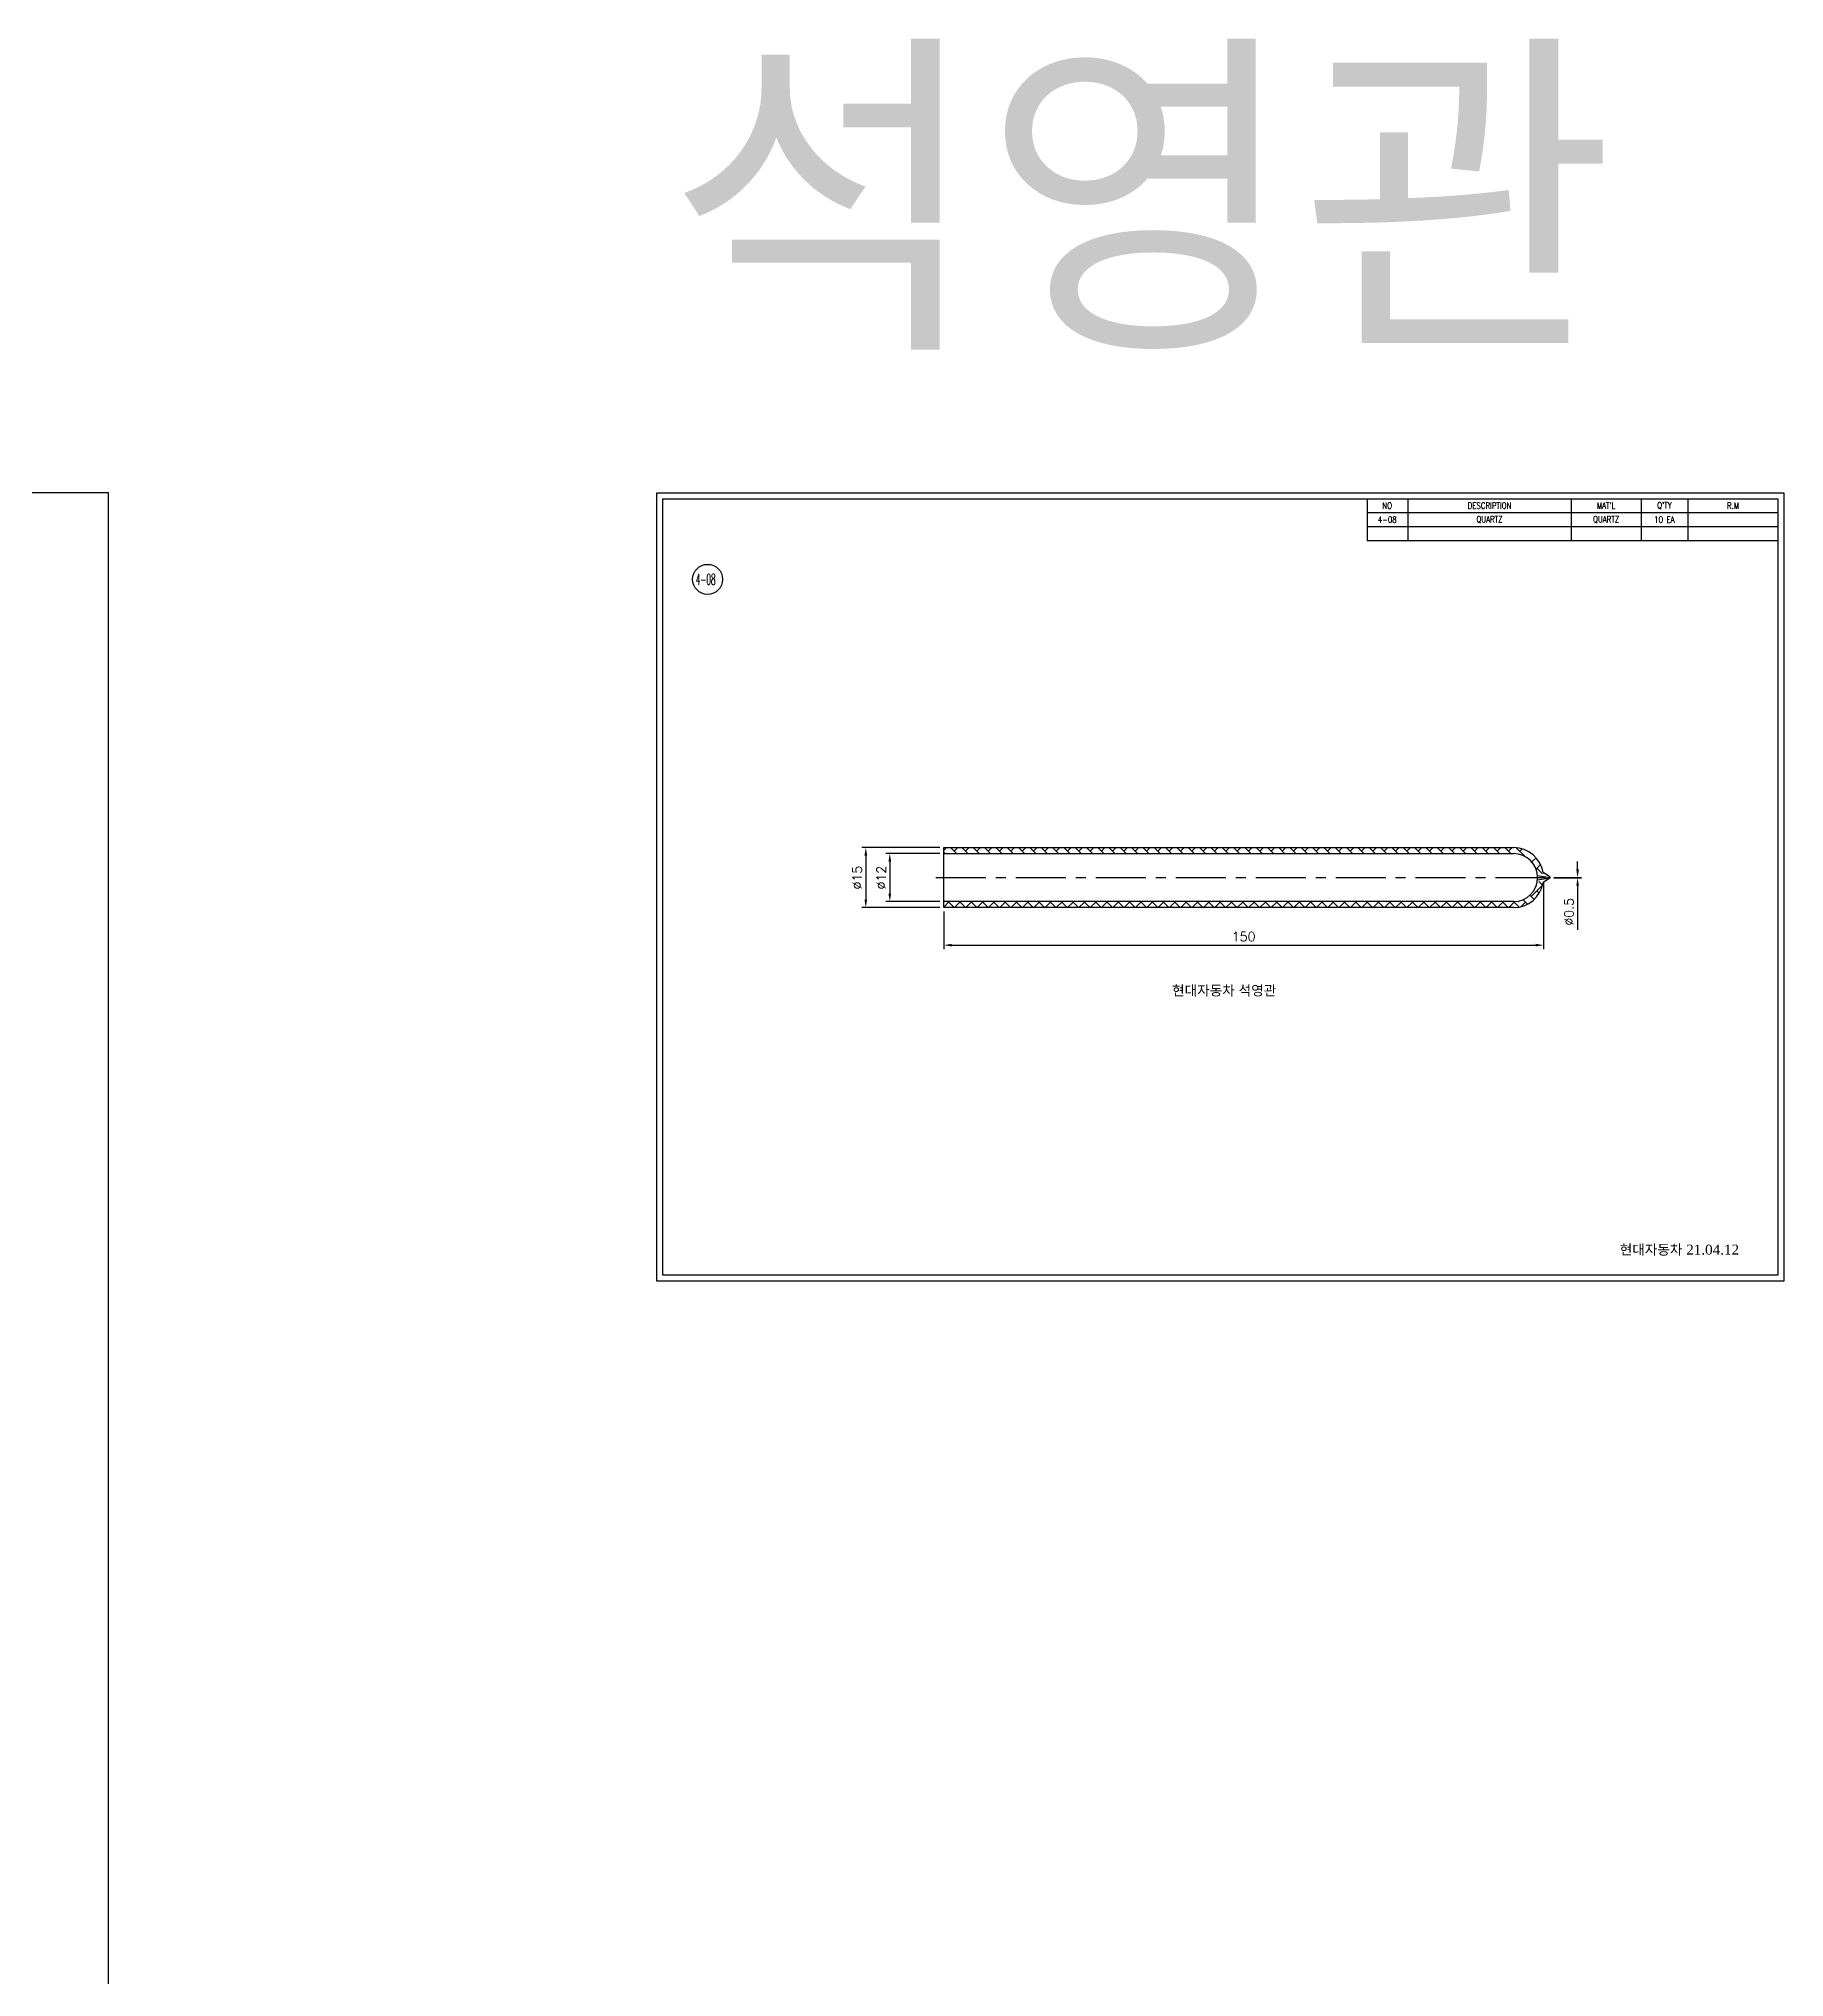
# Model space of a CAD drawing. Extents: x 109308 to 114204, y 60901 to 64142.
# Drawn here: x 113767.8 to 114204.3, y 63657.4 to 64142.2 of the extents above; entities that cross this region are included whole.
import ezdxf
from ezdxf.enums import TextEntityAlignment as Align

# ---------------------------------------------------------------- set-up
doc = ezdxf.new("R2010")
doc.units = 0
doc.header["$LTSCALE"] = 10
doc.header["$MEASUREMENT"] = 0
doc.linetypes.add('CENTER', pattern=[2, 1.25, -0.25, 0.25, -0.25])
doc.layers.get('0').update_dxf_attribs({"linetype": 'CONTINUOUS'})
doc.layers.get('DEFPOINTS').update_dxf_attribs({"linetype": 'CONTINUOUS'})
doc.layers.add('8', color=11, linetype='CONTINUOUS')
doc.layers.add('CENTERLINE', color=1, linetype='CENTER')
doc.styles.add('RO', font='romans.shx')
doc.styles.get("Standard").update_dxf_attribs({"font": 'romanc.shx', "bigfont": 'whgtxt.shx'})
doc.dimstyles.new('삼한진공', dxfattribs={"dimscale": 0, "dimtxt": 2.5, "dimasz": 2.5, "dimexe": 1, "dimexo": 1, "dimgap": 1, "dimtad": 1, "dimtoh": 1, "dimdec": 4, "dimtxsty": 'RO', "dimcen": 0, "dimclrd": 2, "dimclre": 2, "dimclrt": 3, "dimazin": 3, "dimtp": 0.3, "dimtfac": 0.5, "dimtdec": 4, "dimtofl": 0, "dimtmove": 0, "dimatfit": 3, "dimtolj": 2})

# ---------------------------------------------------------------- blocks, each defined once
blk = doc.blocks.new('*D22')
at = {"color": 2}
for p, q in [((113993.11, 63939.88), (113973.62, 63939.88)), ((113974.62, 63937.88), (113974.62, 63926.88)), ((113993.11, 63924.88), (113973.62, 63924.88))]:
    blk.add_line(p, q, dxfattribs=at)
for points in [[(113974.28, 63937.88), (113974.95, 63937.88), (113974.62, 63939.88)], [(113974.28, 63926.88), (113974.95, 63926.88), (113974.62, 63924.88)]]:
    blk.add_solid(points, dxfattribs=at)
at = {"layer": 'DEFPOINTS', "color": 0}
for p in [(113994.11, 63939.88), (113974.62, 63924.88), (113994.11, 63924.88)]:
    blk.add_point(p, dxfattribs=at)
at = {"color": 3, "insert": (113972.47, 63932.38), "char_height": 2.3, "attachment_point": 5, "rotation": 90}
blk.add_mtext('\\A2;%%c15', dxfattribs=at)
blk = doc.blocks.new('*D23')
at = {"color": 2}
for p, q in [((113993.11, 63938.38), (113979.62, 63938.38)), ((113980.62, 63936.38), (113980.62, 63928.38)), ((113993.11, 63926.38), (113979.62, 63926.38))]:
    blk.add_line(p, q, dxfattribs=at)
for points in [[(113980.28, 63936.38), (113980.95, 63936.38), (113980.62, 63938.38)], [(113980.28, 63928.38), (113980.95, 63928.38), (113980.62, 63926.38)]]:
    blk.add_solid(points, dxfattribs=at)
at = {"layer": 'DEFPOINTS', "color": 0}
for p in [(113994.11, 63938.38), (113980.62, 63926.38), (113994.11, 63926.38)]:
    blk.add_point(p, dxfattribs=at)
at = {"color": 3, "insert": (113978.47, 63932.38), "char_height": 2.3, "attachment_point": 5, "rotation": 90}
blk.add_mtext('\\A2;%%c12', dxfattribs=at)
blk = doc.blocks.new('*D24')
at = {"color": 2}
for p, q in [((114144.11, 63931.38), (114144.11, 63914.48)), ((113994.11, 63923.88), (113994.11, 63914.48)), ((113996.11, 63915.48), (114142.11, 63915.48))]:
    blk.add_line(p, q, dxfattribs=at)
for points in [[(113996.11, 63915.82), (113996.11, 63915.15), (113994.11, 63915.48)], [(114142.11, 63915.82), (114142.11, 63915.15), (114144.11, 63915.48)]]:
    blk.add_solid(points, dxfattribs=at)
at = {"layer": 'DEFPOINTS', "color": 0}
for p in [(114144.11, 63932.38), (113994.11, 63924.88), (114144.11, 63915.48)]:
    blk.add_point(p, dxfattribs=at)
at = {"color": 3, "insert": (114069.11, 63917.63), "char_height": 2.3, "attachment_point": 5}
blk.add_mtext('\\A2;150', dxfattribs=at)
blk = doc.blocks.new('*D25')
at = {"color": 2}
for p, q in [((114152.6, 63934.43), (114152.6, 63936.43)), ((114146.69, 63932.43), (114153.6, 63932.43)), ((114146.69, 63932.33), (114153.6, 63932.33)), ((114152.6, 63932.43), (114152.6, 63932.33)), ((114152.6, 63930.33), (114152.6, 63919.32))]:
    blk.add_line(p, q, dxfattribs=at)
for points in [[(114152.27, 63934.43), (114152.94, 63934.43), (114152.6, 63932.43)], [(114152.27, 63930.33), (114152.94, 63930.33), (114152.6, 63932.33)]]:
    blk.add_solid(points, dxfattribs=at)
at = {"layer": 'DEFPOINTS', "color": 0}
for p in [(114145.69, 63932.43), (114145.69, 63932.33), (114152.6, 63932.33)]:
    blk.add_point(p, dxfattribs=at)
at = {"color": 3, "insert": (114150.45, 63923.82), "char_height": 2.3, "attachment_point": 5, "rotation": 90}
blk.add_mtext('\\A2;%%C0.5', dxfattribs=at)

msp = doc.modelspace()

# ---------------------------------------------------------------- hatches: boundary and pattern name
at = {"layer": '8'}
h = msp.add_hatch(dxfattribs=at)
h.set_pattern_fill('AR-HBONE', color=256, scale=0.5, angle=90, style=0)
h.set_pattern_definition([(135, (125805.4266, 29055.9693), (-2.82842712, 4e-16), [6, -2]), (225, (125804.0124, 29057.3835), (-2.82842712, 4e-16), [6, -2])])
h.paths.add_polyline_path([(113994.111, 63939.877), (113994.111, 63938.377), (114136.611, 63938.377, -0.3659774), (114142.527, 63933.377), (114144.044, 63933.377, 0.3755653), (114136.611, 63939.877)])
h.paths.add_polyline_path([(113994.111, 63926.377), (113994.111, 63924.877), (114136.611, 63924.877, 0.3755653), (114144.044, 63931.377), (114142.527, 63931.377, -0.3659774), (114136.611, 63926.377)])

# ---------------------------------------------------------------- linework, layer by layer
at = {"color": 21}
for p, q in [((114099.971, 64027.043), (114099.971, 64016.668)), ((114110.171, 64027.043), (114110.171, 64016.668)), ((114150.992, 64027.043), (114150.992, 64016.668)), ((114168.486, 64027.043), (114168.486, 64016.668)), ((114180.149, 64027.043), (114180.149, 64016.668)), ((114099.971, 64023.665), (114202.771, 64023.665)), ((114099.971, 64020.166), (114202.771, 64020.166)), ((114099.971, 64016.668), (114202.771, 64016.668))]:
    msp.add_line(p, q, dxfattribs=at)
for p, q in [((114142.585, 63932.931), (114145.689, 63932.427)), ((114145.689, 63932.527), (114144.007, 63933.623)), ((114142.585, 63931.824), (114145.689, 63932.327)), ((114145.689, 63932.227), (114144.007, 63931.131)), ((114145.689, 63932.527), (114145.689, 63932.227))]:
    msp.add_line(p, q)
for points in [[(113785.27, 60901.072), (113785.27, 64028.644), (109308.238, 64028.644), (109308.238, 60901.072)], [(114204.271, 63831.543), (114204.271, 64028.543), (113922.271, 64028.543), (113922.271, 63831.543)], [(114202.771, 63833.043), (114202.771, 64027.043), (113923.771, 64027.043), (113923.771, 63833.043)]]:
    msp.add_lwpolyline(points, close=True, dxfattribs=at)
for points in [[(114136.611, 63924.877), (113994.111, 63924.877), (113994.111, 63939.877), (114136.611, 63939.877)], [(113994.111, 63938.377), (114136.611, 63938.377)], [(114136.611, 63926.377), (113994.111, 63926.377)]]:
    msp.add_lwpolyline(points)
msp.add_circle((113935.069, 64006.968), 3.75, dxfattribs=at)
for radius, start, end in [(7.5, 9.56501, 90), (6, 270, 90), (7.5, 270, 350.43499)]:
    msp.add_arc((114136.611, 63932.377), radius, start, end)
at = {"layer": 'CENTERLINE'}
msp.add_line((113992.111, 63932.377), (114146.111, 63932.377), dxfattribs=at)

# ---------------------------------------------------------------- texts
at = {"color": 3, "style": 'RO', "width": 0.8}
for s, p in [('NO', (114104.996, 64025.415)), ('DESCRIPTION', (114130.581, 64025.415)), ("MAT'L", (114159.739, 64025.415)), ("Q'TY", (114174.318, 64025.415)), ('R.M', (114191.477, 64025.415)), ('4-08', (114104.996, 64021.916)), ('QUARTZ', (114130.581, 64021.916)), ('QUARTZ', (114159.739, 64021.916)), ('10 EA', (114174.318, 64021.916))]:
    msp.add_text(s, height=1.6, dxfattribs=at).set_placement(p, align=Align.MIDDLE)
at = {"color": 2, "style": 'RO', "width": 0.455923}
msp.add_text('4-08', height=2.7654, dxfattribs=at).set_placement((113932.075, 64005.594), (113937.058, 64005.594), align=Align.FIT)
at = {"color": 0, "linetype": 'CONTINUOUS', "attachment_point": 1}
for s, insert, char_height, width in [('{\\fBatang|b0|i0|c129|p18;\\C3;석영관}', (113924.847, 64134.105), 63, 1802.35929), ('{\\fBatang|b0|i0|c129|p18;\\C3;현대자동차 석영관}', (114051.214, 63905.401), 2.5, 50.05714), ('{\\fBatang|b0|i0|c129|p18;\\C3;현대자동차 21.04.12}', (114163.137, 63840.578), 2.5, 50.05714)]:
    msp.add_mtext(s, dxfattribs=dict(at, insert=insert, char_height=char_height, width=width))

# ---------------------------------------------------------------- dimensions: what is measured, and where the dimension line sits
dim = msp.add_linear_dim(base=(113974.617, 63924.877), p1=(113994.111, 63939.877), p2=(113994.111, 63924.877), angle=90, dimstyle='삼한진공', override={"dimscale": 1, "dimtxt": 2.3, "dimasz": 2, "dimtoh": 0, "dimdec": 2, "dimpost": '%%c<>', "dimtxsty": 'STANDARD', "dimadec": 2, "dimazin": 2, "dimtdec": 2, "dimtofl": 1, "dimtmove": 0, "dimfxl": 0.18})
dim.commit()
dim.dimension.update_dxf_attribs({"geometry": '*D22', "text_midpoint": (113974.617, 63932.377), "dimtype": 128})
dim = msp.add_linear_dim(base=(113980.617, 63926.377), p1=(113994.111, 63938.377), p2=(113994.111, 63926.377), angle=90, dimstyle='삼한진공', override={"dimscale": 1, "dimtxt": 2.3, "dimasz": 2, "dimtoh": 0, "dimdec": 2, "dimpost": '%%c<>', "dimtxsty": 'STANDARD', "dimadec": 2, "dimazin": 2, "dimtdec": 2, "dimtofl": 1, "dimtmove": 0, "dimfxl": 0.18})
dim.commit()
dim.dimension.update_dxf_attribs({"geometry": '*D23', "text_midpoint": (113978.467, 63932.377)})
dim = msp.add_linear_dim(base=(114152.605, 63932.327), p1=(114145.689, 63932.427), p2=(114145.689, 63932.327), angle=90, text='%%C0.5', dimstyle='삼한진공', override={"dimscale": 1, "dimtxt": 2.3, "dimasz": 2, "dimtoh": 0, "dimdec": 2, "dimpost": '%%c<>', "dimtxsty": 'STANDARD', "dimadec": 2, "dimazin": 2, "dimtdec": 2, "dimtofl": 1, "dimfxl": 0.18})
dim.commit()
dim.dimension.update_dxf_attribs({"geometry": '*D25', "text_midpoint": (114150.455, 63923.822)})
dim = msp.add_linear_dim(base=(114144.111, 63915.483), p1=(113994.111, 63924.877), p2=(114144.111, 63932.377), dimstyle='삼한진공', override={"dimscale": 1, "dimtxt": 2.3, "dimasz": 2, "dimtoh": 0, "dimdec": 2, "dimtxsty": 'STANDARD', "dimadec": 2, "dimazin": 2, "dimtdec": 2, "dimtofl": 1, "dimfxl": 0.18})
dim.commit()
dim.dimension.update_dxf_attribs({"geometry": '*D24', "text_midpoint": (114069.111, 63917.633)})

doc.saveas('drawing.dxf')
